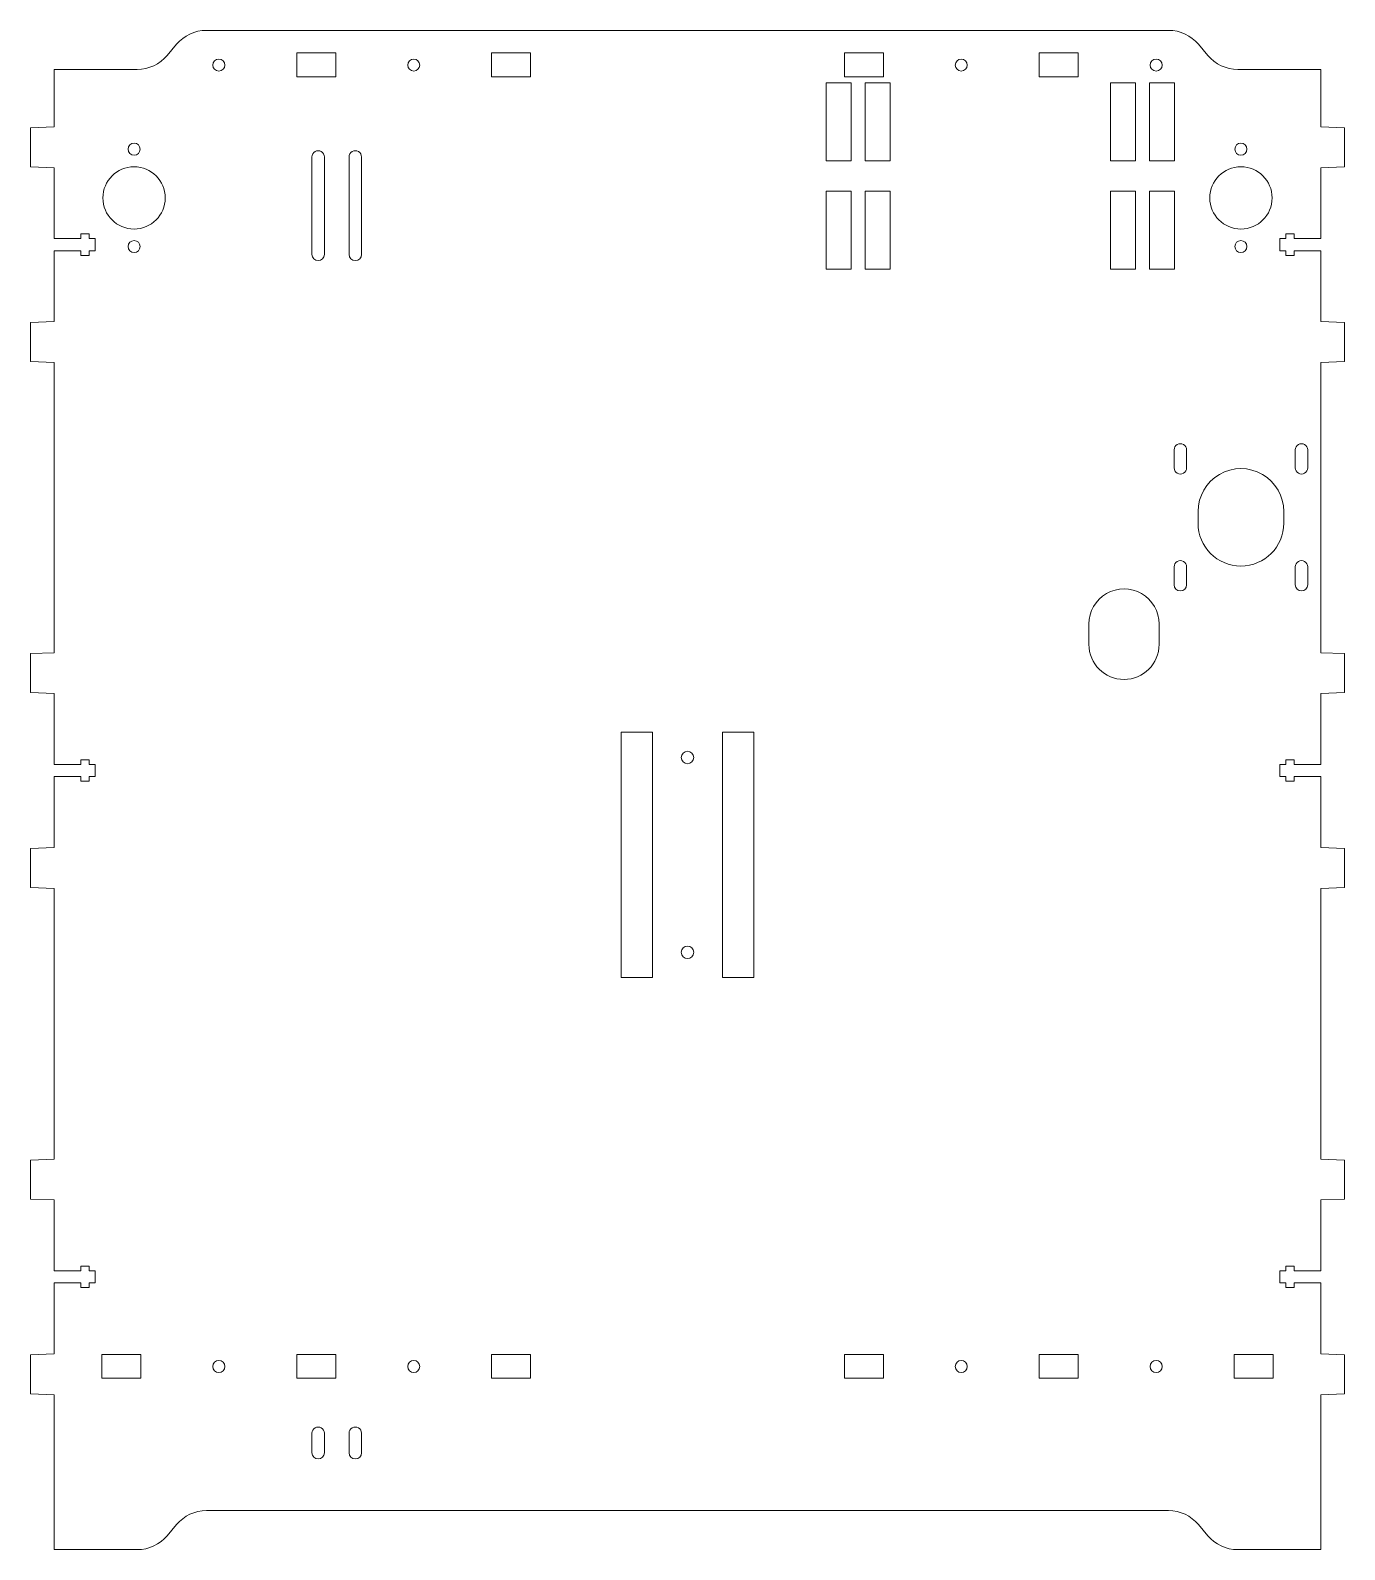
# Model space of a CAD drawing. Header units: millimetres. Extents: x -247 to 90, y -143 to 247.
import ezdxf

# ---------------------------------------------------------------- set-up
doc = ezdxf.new("R2010")
doc.units = ezdxf.units.MM
doc.header["$MEASUREMENT"] = 0

msp = doc.modelspace()

# ---------------------------------------------------------------- linework, layer by layer
at = {"lineweight": 15}
for points in [[(-202.2472, 247.0153), (-205.2031, 247.0153), (-208.0076, 245.7075), (-209.9076, 243.4432)], [(44.644, 247.0153), (44.644, 247.0153), (-202.2472, 247.0153), (-202.2472, 247.0153)], [(52.3044, 243.4432), (50.4044, 245.7075), (47.5999, 247.0153), (44.644, 247.0153)], [(-209.9076, 243.4432), (-209.9076, 243.4432), (-212.3042, 240.587), (-212.3042, 240.587)], [(54.701, 240.587), (54.701, 240.587), (52.3044, 243.4432), (52.3044, 243.4432)], [(-219.9647, 237.0149), (-217.0087, 237.0149), (-214.2043, 238.3226), (-212.3042, 240.587)], [(-179.0516, 235.1153), (-179.0516, 235.1153), (-179.0516, 241.2153), (-179.0516, 241.2153)], [(-179.0516, 241.2153), (-179.0516, 241.2153), (-169.0516, 241.2153), (-169.0516, 241.2153)], [(-169.0516, 235.1153), (-169.0516, 235.1153), (-169.0516, 241.2153), (-169.0516, 241.2153)], [(-129.0516, 235.1153), (-129.0516, 235.1153), (-129.0516, 241.2153), (-129.0516, 241.2153)], [(-129.0516, 241.2153), (-129.0516, 241.2153), (-119.0516, 241.2153), (-119.0516, 241.2153)], [(-119.0516, 235.1153), (-119.0516, 235.1153), (-119.0516, 241.2153), (-119.0516, 241.2153)], [(-38.5516, 235.1153), (-38.5516, 235.1153), (-38.5516, 241.2153), (-38.5516, 241.2153)], [(-28.5516, 241.2153), (-28.5516, 241.2153), (-38.5516, 241.2153), (-38.5516, 241.2153)], [(-28.5516, 235.1153), (-28.5516, 235.1153), (-28.5516, 241.2153), (-28.5516, 241.2153)], [(11.4484, 235.1153), (11.4484, 235.1153), (11.4484, 241.2153), (11.4484, 241.2153)], [(21.4484, 241.2153), (21.4484, 241.2153), (11.4484, 241.2153), (11.4484, 241.2153)], [(21.4484, 235.1153), (21.4484, 235.1153), (21.4484, 241.2153), (21.4484, 241.2153)], [(54.701, 240.587), (56.6011, 238.3226), (59.4055, 237.0149), (62.3615, 237.0149)], [(-219.9647, 237.0149), (-219.9647, 237.0149), (-241.3016, 237.0149), (-241.3016, 237.0149)], [(-241.3016, 237.0149), (-241.3016, 237.0149), (-241.3016, 222.2653), (-241.3016, 222.2653)], [(-179.0516, 235.1153), (-179.0516, 235.1153), (-169.0516, 235.1153), (-169.0516, 235.1153)], [(-129.0516, 235.1153), (-129.0516, 235.1153), (-119.0516, 235.1153), (-119.0516, 235.1153)], [(-28.5516, 235.1153), (-28.5516, 235.1153), (-38.5516, 235.1153), (-38.5516, 235.1153)], [(21.4484, 235.1153), (21.4484, 235.1153), (11.4484, 235.1153), (11.4484, 235.1153)], [(83.6984, 237.0149), (83.6984, 237.0149), (62.3615, 237.0149), (62.3615, 237.0149)], [(83.6984, 222.2653), (83.6984, 222.2653), (83.6984, 237.0149), (83.6984, 237.0149)], [(-43.227, 213.5264), (-43.227, 213.5264), (-43.227, 233.5266), (-43.227, 233.5266)], [(-43.227, 233.5266), (-43.227, 233.5266), (-36.8259, 233.5266), (-36.8259, 233.5266)], [(-36.8259, 233.5266), (-36.8259, 233.5266), (-36.8259, 213.5264), (-36.8259, 213.5264)], [(-33.227, 213.5264), (-33.227, 213.5264), (-33.227, 233.5266), (-33.227, 233.5266)], [(-33.227, 233.5266), (-33.227, 233.5266), (-26.8259, 233.5266), (-26.8259, 233.5266)], [(-26.8259, 233.5266), (-26.8259, 233.5266), (-26.8259, 213.5264), (-26.8259, 213.5264)], [(29.773, 213.5264), (29.773, 213.5264), (29.773, 233.5266), (29.773, 233.5266)], [(29.773, 233.5266), (29.773, 233.5266), (36.1741, 233.5266), (36.1741, 233.5266)], [(36.1741, 233.5266), (36.1741, 233.5266), (36.1741, 213.5264), (36.1741, 213.5264)], [(39.773, 213.5264), (39.773, 213.5264), (39.773, 233.5266), (39.773, 233.5266)], [(39.773, 233.5266), (39.773, 233.5266), (46.1741, 233.5266), (46.1741, 233.5266)], [(46.1741, 233.5266), (46.1741, 233.5266), (46.1741, 213.5264), (46.1741, 213.5264)], [(-247.4016, 222.0153), (-247.4016, 222.0153), (-241.3016, 222.2653), (-241.3016, 222.2653)], [(-247.4016, 212.0153), (-247.4016, 212.0153), (-247.4016, 222.0153), (-247.4016, 222.0153)], [(89.7984, 222.0153), (89.7984, 222.0153), (83.6984, 222.2653), (83.6984, 222.2653)], [(89.7984, 212.0153), (89.7984, 212.0153), (89.7984, 222.0153), (89.7984, 222.0153)], [(-175.1641, 189.5153), (-175.1641, 189.5153), (-175.1641, 214.5153), (-175.1641, 214.5153)], [(-171.9641, 214.5153), (-171.9641, 214.5153), (-171.9641, 189.5153), (-171.9641, 189.5153)], [(-165.6391, 189.5153), (-165.6391, 189.5153), (-165.6391, 214.5153), (-165.6391, 214.5153)], [(-162.4391, 214.5153), (-162.4391, 214.5153), (-162.4391, 189.5153), (-162.4391, 189.5153)], [(-241.3016, 211.7653), (-241.3016, 211.7653), (-247.4016, 212.0153), (-247.4016, 212.0153)], [(-241.3016, 211.7653), (-241.3016, 211.7653), (-241.3016, 193.5653), (-241.3016, 193.5653)], [(-36.8259, 213.5264), (-36.8259, 213.5264), (-43.227, 213.5264), (-43.227, 213.5264)], [(-26.8259, 213.5264), (-26.8259, 213.5264), (-33.227, 213.5264), (-33.227, 213.5264)], [(36.1741, 213.5264), (36.1741, 213.5264), (29.773, 213.5264), (29.773, 213.5264)], [(46.1741, 213.5264), (46.1741, 213.5264), (39.773, 213.5264), (39.773, 213.5264)], [(83.6984, 211.7653), (83.6984, 211.7653), (89.7984, 212.0153), (89.7984, 212.0153)], [(83.6984, 193.5653), (83.6984, 193.5653), (83.6984, 211.7653), (83.6984, 211.7653)], [(-43.227, 185.7334), (-43.227, 185.7334), (-43.227, 205.7336), (-43.227, 205.7336)], [(-43.227, 205.7336), (-43.227, 205.7336), (-36.8259, 205.7336), (-36.8259, 205.7336)], [(-36.8259, 205.7336), (-36.8259, 205.7336), (-36.8259, 185.7334), (-36.8259, 185.7334)], [(-33.227, 185.7334), (-33.227, 185.7334), (-33.227, 205.7336), (-33.227, 205.7336)], [(-33.227, 205.7336), (-33.227, 205.7336), (-26.8259, 205.7336), (-26.8259, 205.7336)], [(-26.8259, 205.7336), (-26.8259, 205.7336), (-26.8259, 185.7334), (-26.8259, 185.7334)], [(29.773, 185.7334), (29.773, 185.7334), (29.773, 205.7336), (29.773, 205.7336)], [(29.773, 205.7336), (29.773, 205.7336), (36.1741, 205.7336), (36.1741, 205.7336)], [(36.1741, 205.7336), (36.1741, 205.7336), (36.1741, 185.7334), (36.1741, 185.7334)], [(39.773, 185.7334), (39.773, 185.7334), (39.773, 205.7336), (39.773, 205.7336)], [(39.773, 205.7336), (39.773, 205.7336), (46.1741, 205.7336), (46.1741, 205.7336)], [(46.1741, 205.7336), (46.1741, 205.7336), (46.1741, 185.7334), (46.1741, 185.7334)], [(-241.3016, 193.5653), (-241.3016, 193.5653), (-234.5016, 193.5653), (-234.5016, 193.5653)], [(-234.5016, 193.5653), (-234.5016, 193.5653), (-234.5016, 194.7653), (-234.5016, 194.7653)], [(-232.3016, 194.7653), (-232.3016, 194.7653), (-234.5016, 194.7653), (-234.5016, 194.7653)], [(-232.3016, 194.7653), (-232.3016, 194.7653), (-232.3016, 193.5653), (-232.3016, 193.5653)], [(-232.3016, 193.5653), (-232.3016, 193.5653), (-230.8016, 193.5653), (-230.8016, 193.5653)], [(-230.8016, 193.5653), (-230.8016, 193.5653), (-230.8016, 190.4653), (-230.8016, 190.4653)], [(73.1984, 193.5653), (73.1984, 193.5653), (73.1984, 190.4653), (73.1984, 190.4653)], [(73.1984, 193.5653), (73.1984, 193.5653), (74.6984, 193.5653), (74.6984, 193.5653)], [(74.6984, 193.5653), (74.6984, 193.5653), (74.6984, 194.7653), (74.6984, 194.7653)], [(74.6984, 194.7653), (74.6984, 194.7653), (76.8984, 194.7653), (76.8984, 194.7653)], [(76.8984, 194.7653), (76.8984, 194.7653), (76.8984, 193.5653), (76.8984, 193.5653)], [(83.6984, 193.5653), (83.6984, 193.5653), (76.8984, 193.5653), (76.8984, 193.5653)], [(-241.3016, 190.4653), (-241.3016, 190.4653), (-234.5016, 190.4653), (-234.5016, 190.4653)], [(-241.3016, 190.4653), (-241.3016, 190.4653), (-241.3016, 172.2653), (-241.3016, 172.2653)], [(-234.5016, 189.2653), (-234.5016, 189.2653), (-234.5016, 190.4653), (-234.5016, 190.4653)], [(-232.3016, 189.2653), (-232.3016, 189.2653), (-234.5016, 189.2653), (-234.5016, 189.2653)], [(-230.8016, 190.4653), (-230.8016, 190.4653), (-232.3016, 190.4653), (-232.3016, 190.4653)], [(-232.3016, 190.4653), (-232.3016, 190.4653), (-232.3016, 189.2653), (-232.3016, 189.2653)], [(74.6984, 190.4653), (74.6984, 190.4653), (73.1984, 190.4653), (73.1984, 190.4653)], [(74.6984, 189.2653), (74.6984, 189.2653), (74.6984, 190.4653), (74.6984, 190.4653)], [(74.6984, 189.2653), (74.6984, 189.2653), (76.8984, 189.2653), (76.8984, 189.2653)], [(83.6984, 190.4653), (83.6984, 190.4653), (76.8984, 190.4653), (76.8984, 190.4653)], [(76.8984, 190.4653), (76.8984, 190.4653), (76.8984, 189.2653), (76.8984, 189.2653)], [(83.6984, 172.2653), (83.6984, 172.2653), (83.6984, 190.4653), (83.6984, 190.4653)], [(-36.8259, 185.7334), (-36.8259, 185.7334), (-43.227, 185.7334), (-43.227, 185.7334)], [(-26.8259, 185.7334), (-26.8259, 185.7334), (-33.227, 185.7334), (-33.227, 185.7334)], [(36.1741, 185.7334), (36.1741, 185.7334), (29.773, 185.7334), (29.773, 185.7334)], [(46.1741, 185.7334), (46.1741, 185.7334), (39.773, 185.7334), (39.773, 185.7334)], [(-241.3016, 172.2653), (-241.3016, 172.2653), (-247.4016, 172.0153), (-247.4016, 172.0153)], [(-247.4016, 172.0153), (-247.4016, 172.0153), (-247.4016, 162.0153), (-247.4016, 162.0153)], [(83.6984, 172.2653), (83.6984, 172.2653), (89.7984, 172.0153), (89.7984, 172.0153)], [(89.7984, 172.0153), (89.7984, 172.0153), (89.7984, 162.0153), (89.7984, 162.0153)], [(-247.4016, 162.0153), (-247.4016, 162.0153), (-241.3016, 161.7653), (-241.3016, 161.7653)], [(-241.3016, 161.7653), (-241.3016, 161.7653), (-241.3016, 87.2653), (-241.3016, 87.2653)], [(89.7984, 162.0153), (89.7984, 162.0153), (83.6984, 161.7653), (83.6984, 161.7653)], [(83.6984, 87.2653), (83.6984, 87.2653), (83.6984, 161.7653), (83.6984, 161.7653)], [(46.0665, 134.7153), (46.0665, 134.7153), (46.0665, 139.3153), (46.0665, 139.3153)], [(49.2665, 139.3153), (49.2665, 139.3153), (49.2665, 134.7153), (49.2665, 134.7153)], [(77.1303, 134.7153), (77.1303, 134.7153), (77.1303, 139.3153), (77.1303, 139.3153)], [(80.3303, 139.3153), (80.3303, 139.3153), (80.3303, 134.7153), (80.3303, 134.7153)], [(52.1984, 120.5153), (52.1984, 120.5153), (52.1984, 123.5153), (52.1984, 123.5153)], [(74.1984, 123.5153), (74.1984, 123.5153), (74.1984, 120.5153), (74.1984, 120.5153)], [(46.0665, 104.7153), (46.0665, 104.7153), (46.0665, 109.3153), (46.0665, 109.3153)], [(49.2665, 109.3153), (49.2665, 109.3153), (49.2665, 104.7153), (49.2665, 104.7153)], [(77.1303, 104.7153), (77.1303, 104.7153), (77.1303, 109.3153), (77.1303, 109.3153)], [(80.3303, 109.3153), (80.3303, 109.3153), (80.3303, 104.7153), (80.3303, 104.7153)], [(24.1984, 89.3965), (24.1984, 89.3965), (24.1984, 94.6341), (24.1984, 94.6341)], [(42.1984, 94.6341), (42.1984, 94.6341), (42.1984, 89.3965), (42.1984, 89.3965)], [(-247.4016, 87.0153), (-247.4016, 87.0153), (-241.3016, 87.2653), (-241.3016, 87.2653)], [(-247.4016, 77.0153), (-247.4016, 77.0153), (-247.4016, 87.0153), (-247.4016, 87.0153)], [(89.7984, 87.0153), (89.7984, 87.0153), (83.6984, 87.2653), (83.6984, 87.2653)], [(89.7984, 77.0153), (89.7984, 77.0153), (89.7984, 87.0153), (89.7984, 87.0153)], [(-241.3016, 76.7653), (-241.3016, 76.7653), (-247.4016, 77.0153), (-247.4016, 77.0153)], [(-241.3016, 76.7653), (-241.3016, 76.7653), (-241.3016, 58.5653), (-241.3016, 58.5653)], [(83.6984, 76.7653), (83.6984, 76.7653), (89.7984, 77.0153), (89.7984, 77.0153)], [(83.6984, 58.5653), (83.6984, 58.5653), (83.6984, 76.7653), (83.6984, 76.7653)], [(-95.8013, 3.8522), (-95.8013, 3.8522), (-95.8013, 66.8522), (-95.8013, 66.8522)], [(-95.8013, 66.8522), (-95.8013, 66.8522), (-87.8015, 66.8522), (-87.8015, 66.8522)], [(-87.8015, 66.8522), (-87.8015, 66.8522), (-87.8015, 3.8522), (-87.8015, 3.8522)], [(-69.8017, 3.8522), (-69.8017, 3.8522), (-69.8017, 66.8522), (-69.8017, 66.8522)], [(-69.8017, 66.8522), (-69.8017, 66.8522), (-61.8019, 66.8522), (-61.8019, 66.8522)], [(-61.8019, 66.8522), (-61.8019, 66.8522), (-61.8019, 3.8522), (-61.8019, 3.8522)], [(-241.3016, 58.5653), (-241.3016, 58.5653), (-234.5016, 58.5653), (-234.5016, 58.5653)], [(-234.5016, 58.5653), (-234.5016, 58.5653), (-234.5016, 59.7653), (-234.5016, 59.7653)], [(-232.3016, 59.7653), (-232.3016, 59.7653), (-234.5016, 59.7653), (-234.5016, 59.7653)], [(-232.3016, 59.7653), (-232.3016, 59.7653), (-232.3016, 58.5653), (-232.3016, 58.5653)], [(-232.3016, 58.5653), (-232.3016, 58.5653), (-230.8016, 58.5653), (-230.8016, 58.5653)], [(-230.8016, 58.5653), (-230.8016, 58.5653), (-230.8016, 55.4653), (-230.8016, 55.4653)], [(73.1984, 58.5653), (73.1984, 58.5653), (73.1984, 55.4653), (73.1984, 55.4653)], [(73.1984, 58.5653), (73.1984, 58.5653), (74.6984, 58.5653), (74.6984, 58.5653)], [(74.6984, 58.5653), (74.6984, 58.5653), (74.6984, 59.7653), (74.6984, 59.7653)], [(74.6984, 59.7653), (74.6984, 59.7653), (76.8984, 59.7653), (76.8984, 59.7653)], [(76.8984, 59.7653), (76.8984, 59.7653), (76.8984, 58.5653), (76.8984, 58.5653)], [(83.6984, 58.5653), (83.6984, 58.5653), (76.8984, 58.5653), (76.8984, 58.5653)], [(-241.3016, 55.4653), (-241.3016, 55.4653), (-234.5016, 55.4653), (-234.5016, 55.4653)], [(-241.3016, 55.4653), (-241.3016, 55.4653), (-241.3016, 37.2653), (-241.3016, 37.2653)], [(-234.5016, 54.2653), (-234.5016, 54.2653), (-234.5016, 55.4653), (-234.5016, 55.4653)], [(-230.8016, 55.4653), (-230.8016, 55.4653), (-232.3016, 55.4653), (-232.3016, 55.4653)], [(-232.3016, 55.4653), (-232.3016, 55.4653), (-232.3016, 54.2653), (-232.3016, 54.2653)], [(74.6984, 55.4653), (74.6984, 55.4653), (73.1984, 55.4653), (73.1984, 55.4653)], [(74.6984, 54.2653), (74.6984, 54.2653), (74.6984, 55.4653), (74.6984, 55.4653)], [(83.6984, 55.4653), (83.6984, 55.4653), (76.8984, 55.4653), (76.8984, 55.4653)], [(76.8984, 55.4653), (76.8984, 55.4653), (76.8984, 54.2653), (76.8984, 54.2653)], [(83.6984, 37.2653), (83.6984, 37.2653), (83.6984, 55.4653), (83.6984, 55.4653)], [(-232.3016, 54.2653), (-232.3016, 54.2653), (-234.5016, 54.2653), (-234.5016, 54.2653)], [(74.6984, 54.2653), (74.6984, 54.2653), (76.8984, 54.2653), (76.8984, 54.2653)], [(-241.3016, 37.2653), (-241.3016, 37.2653), (-247.4016, 37.0153), (-247.4016, 37.0153)], [(-247.4016, 37.0153), (-247.4016, 37.0153), (-247.4016, 27.0153), (-247.4016, 27.0153)], [(83.6984, 37.2653), (83.6984, 37.2653), (89.7984, 37.0153), (89.7984, 37.0153)], [(89.7984, 37.0153), (89.7984, 37.0153), (89.7984, 27.0153), (89.7984, 27.0153)], [(-247.4016, 27.0153), (-247.4016, 27.0153), (-241.3016, 26.7653), (-241.3016, 26.7653)], [(-241.3016, 26.7653), (-241.3016, 26.7653), (-241.3016, -42.7347), (-241.3016, -42.7347)], [(89.7984, 27.0153), (89.7984, 27.0153), (83.6984, 26.7653), (83.6984, 26.7653)], [(83.6984, -42.7347), (83.6984, -42.7347), (83.6984, 26.7653), (83.6984, 26.7653)], [(-87.8015, 3.8522), (-87.8015, 3.8522), (-95.8013, 3.8522), (-95.8013, 3.8522)], [(-61.8019, 3.8522), (-61.8019, 3.8522), (-69.8017, 3.8522), (-69.8017, 3.8522)], [(-247.4016, -42.9847), (-247.4016, -42.9847), (-241.3016, -42.7347), (-241.3016, -42.7347)], [(89.7984, -42.9847), (89.7984, -42.9847), (83.6984, -42.7347), (83.6984, -42.7347)], [(-247.4016, -52.9847), (-247.4016, -52.9847), (-247.4016, -42.9847), (-247.4016, -42.9847)], [(89.7984, -52.9847), (89.7984, -52.9847), (89.7984, -42.9847), (89.7984, -42.9847)], [(-241.3016, -53.2347), (-241.3016, -53.2347), (-247.4016, -52.9847), (-247.4016, -52.9847)], [(-241.3016, -53.2347), (-241.3016, -53.2347), (-241.3016, -71.4347), (-241.3016, -71.4347)], [(83.6984, -53.2347), (83.6984, -53.2347), (89.7984, -52.9847), (89.7984, -52.9847)], [(83.6984, -71.4347), (83.6984, -71.4347), (83.6984, -53.2347), (83.6984, -53.2347)], [(-241.3016, -71.4347), (-241.3016, -71.4347), (-234.5016, -71.4347), (-234.5016, -71.4347)], [(-234.5016, -71.4347), (-234.5016, -71.4347), (-234.5016, -70.2347), (-234.5016, -70.2347)], [(-232.3016, -70.2347), (-232.3016, -70.2347), (-234.5016, -70.2347), (-234.5016, -70.2347)], [(-232.3016, -70.2347), (-232.3016, -70.2347), (-232.3016, -71.4347), (-232.3016, -71.4347)], [(-232.3016, -71.4347), (-232.3016, -71.4347), (-230.8016, -71.4347), (-230.8016, -71.4347)], [(-230.8016, -71.4347), (-230.8016, -71.4347), (-230.8016, -74.5347), (-230.8016, -74.5347)], [(73.1984, -71.4347), (73.1984, -71.4347), (73.1984, -74.5347), (73.1984, -74.5347)], [(73.1984, -71.4347), (73.1984, -71.4347), (74.6984, -71.4347), (74.6984, -71.4347)], [(74.6984, -71.4347), (74.6984, -71.4347), (74.6984, -70.2347), (74.6984, -70.2347)], [(74.6984, -70.2347), (74.6984, -70.2347), (76.8984, -70.2347), (76.8984, -70.2347)], [(76.8984, -70.2347), (76.8984, -70.2347), (76.8984, -71.4347), (76.8984, -71.4347)], [(83.6984, -71.4347), (83.6984, -71.4347), (76.8984, -71.4347), (76.8984, -71.4347)], [(-241.3016, -74.5347), (-241.3016, -74.5347), (-234.5016, -74.5347), (-234.5016, -74.5347)], [(-241.3016, -74.5347), (-241.3016, -74.5347), (-241.3016, -92.7347), (-241.3016, -92.7347)], [(-234.5016, -75.7347), (-234.5016, -75.7347), (-234.5016, -74.5347), (-234.5016, -74.5347)], [(-232.3016, -75.7347), (-232.3016, -75.7347), (-234.5016, -75.7347), (-234.5016, -75.7347)], [(-230.8016, -74.5347), (-230.8016, -74.5347), (-232.3016, -74.5347), (-232.3016, -74.5347)], [(-232.3016, -74.5347), (-232.3016, -74.5347), (-232.3016, -75.7347), (-232.3016, -75.7347)], [(74.6984, -74.5347), (74.6984, -74.5347), (73.1984, -74.5347), (73.1984, -74.5347)], [(74.6984, -75.7347), (74.6984, -75.7347), (74.6984, -74.5347), (74.6984, -74.5347)], [(74.6984, -75.7347), (74.6984, -75.7347), (76.8984, -75.7347), (76.8984, -75.7347)], [(83.6984, -74.5347), (83.6984, -74.5347), (76.8984, -74.5347), (76.8984, -74.5347)], [(76.8984, -74.5347), (76.8984, -74.5347), (76.8984, -75.7347), (76.8984, -75.7347)], [(83.6984, -92.7347), (83.6984, -92.7347), (83.6984, -74.5347), (83.6984, -74.5347)], [(-241.3016, -92.7347), (-241.3016, -92.7347), (-247.4016, -92.9847), (-247.4016, -92.9847)], [(-247.4016, -92.9847), (-247.4016, -92.9847), (-247.4016, -102.9847), (-247.4016, -102.9847)], [(-229.0516, -98.9847), (-229.0516, -98.9847), (-229.0516, -92.8847), (-229.0516, -92.8847)], [(-219.0516, -92.8847), (-219.0516, -92.8847), (-229.0516, -92.8847), (-229.0516, -92.8847)], [(-219.0516, -98.9847), (-219.0516, -98.9847), (-219.0516, -92.8847), (-219.0516, -92.8847)], [(-179.0516, -98.9847), (-179.0516, -98.9847), (-179.0516, -92.8847), (-179.0516, -92.8847)], [(-179.0516, -92.8847), (-179.0516, -92.8847), (-169.0516, -92.8847), (-169.0516, -92.8847)], [(-169.0516, -98.9847), (-169.0516, -98.9847), (-169.0516, -92.8847), (-169.0516, -92.8847)], [(-129.0516, -98.9847), (-129.0516, -98.9847), (-129.0516, -92.8847), (-129.0516, -92.8847)], [(-129.0516, -92.8847), (-129.0516, -92.8847), (-119.0516, -92.8847), (-119.0516, -92.8847)], [(-119.0516, -98.9847), (-119.0516, -98.9847), (-119.0516, -92.8847), (-119.0516, -92.8847)], [(-38.5516, -98.9847), (-38.5516, -98.9847), (-38.5516, -92.8847), (-38.5516, -92.8847)], [(-28.5516, -92.8847), (-28.5516, -92.8847), (-38.5516, -92.8847), (-38.5516, -92.8847)], [(-28.5516, -98.9847), (-28.5516, -98.9847), (-28.5516, -92.8847), (-28.5516, -92.8847)], [(11.4484, -98.9847), (11.4484, -98.9847), (11.4484, -92.8847), (11.4484, -92.8847)], [(21.4484, -92.8847), (21.4484, -92.8847), (11.4484, -92.8847), (11.4484, -92.8847)], [(21.4484, -98.9847), (21.4484, -98.9847), (21.4484, -92.8847), (21.4484, -92.8847)], [(61.4484, -98.9847), (61.4484, -98.9847), (61.4484, -92.8847), (61.4484, -92.8847)], [(61.4484, -92.8847), (61.4484, -92.8847), (71.4484, -92.8847), (71.4484, -92.8847)], [(71.4484, -98.9847), (71.4484, -98.9847), (71.4484, -92.8847), (71.4484, -92.8847)], [(83.6984, -92.7347), (83.6984, -92.7347), (89.7984, -92.9847), (89.7984, -92.9847)], [(89.7984, -92.9847), (89.7984, -92.9847), (89.7984, -102.9847), (89.7984, -102.9847)], [(-219.0516, -98.9847), (-219.0516, -98.9847), (-229.0516, -98.9847), (-229.0516, -98.9847)], [(-179.0516, -98.9847), (-179.0516, -98.9847), (-169.0516, -98.9847), (-169.0516, -98.9847)], [(-129.0516, -98.9847), (-129.0516, -98.9847), (-119.0516, -98.9847), (-119.0516, -98.9847)], [(-28.5516, -98.9847), (-28.5516, -98.9847), (-38.5516, -98.9847), (-38.5516, -98.9847)], [(21.4484, -98.9847), (21.4484, -98.9847), (11.4484, -98.9847), (11.4484, -98.9847)], [(61.4484, -98.9847), (61.4484, -98.9847), (71.4484, -98.9847), (71.4484, -98.9847)], [(-247.4016, -102.9847), (-247.4016, -102.9847), (-241.3016, -103.2347), (-241.3016, -103.2347)], [(-241.3016, -103.2347), (-241.3016, -103.2347), (-241.3016, -142.9847), (-241.3016, -142.9847)], [(89.7984, -102.9847), (89.7984, -102.9847), (83.6984, -103.2347), (83.6984, -103.2347)], [(83.6984, -142.9847), (83.6984, -142.9847), (83.6984, -103.2347), (83.6984, -103.2347)], [(-175.1641, -118.1194), (-175.1641, -118.1194), (-175.1641, -113.1194), (-175.1641, -113.1194)], [(-171.9641, -113.1194), (-171.9641, -113.1194), (-171.9641, -118.1194), (-171.9641, -118.1194)], [(-165.6391, -118.1194), (-165.6391, -118.1194), (-165.6391, -113.1194), (-165.6391, -113.1194)], [(-162.4391, -113.1194), (-162.4391, -113.1194), (-162.4391, -118.1194), (-162.4391, -118.1194)], [(-202.2472, -132.9843), (-205.2031, -132.9843), (-208.0076, -134.292), (-209.9076, -136.5564)], [(-202.2472, -132.9843), (-202.2472, -132.9843), (44.644, -132.9843), (44.644, -132.9843)], [(52.3044, -136.5564), (50.4044, -134.292), (47.5999, -132.9843), (44.644, -132.9843)], [(-219.9647, -142.9847), (-217.0087, -142.9847), (-214.2043, -141.6769), (-212.3042, -139.4126)], [(-212.3042, -139.4126), (-212.3042, -139.4126), (-209.9076, -136.5564), (-209.9076, -136.5564)], [(52.3044, -136.5564), (52.3044, -136.5564), (54.701, -139.4126), (54.701, -139.4126)], [(54.701, -139.4126), (56.6011, -141.6769), (59.4055, -142.9847), (62.3615, -142.9847)], [(-241.3016, -142.9847), (-241.3016, -142.9847), (-219.9647, -142.9847), (-219.9647, -142.9847)], [(62.3615, -142.9847), (62.3615, -142.9847), (83.6984, -142.9847), (83.6984, -142.9847)]]:
    msp.add_open_spline(points, degree=3, dxfattribs=at)
for points, knots in [([(-197.5016, 238.1153), (-197.5016, 238.9713), (-198.1956, 239.6653), (-199.0516, 239.6653), (-199.0516, 239.6653), (-199.9076, 239.6653), (-200.6016, 238.9713), (-200.6016, 238.1153), (-200.6016, 238.1153), (-200.6016, 237.2593), (-199.9076, 236.5653), (-199.0516, 236.5653), (-199.0516, 236.5653), (-198.1956, 236.5653), (-197.5016, 237.2593), (-197.5016, 238.1153)], [0, 0, 0, 0, 0.2, 0.2, 0.2, 0.2, 0.4, 0.4, 0.4, 0.4, 0.6, 0.6, 0.6, 0.6, 1, 1, 1, 1]), ([(-147.5016, 238.1153), (-147.5016, 238.9713), (-148.1956, 239.6653), (-149.0516, 239.6653), (-149.0516, 239.6653), (-149.9076, 239.6653), (-150.6016, 238.9713), (-150.6016, 238.1153), (-150.6016, 238.1153), (-150.6016, 237.2593), (-149.9076, 236.5653), (-149.0516, 236.5653), (-149.0516, 236.5653), (-148.1956, 236.5653), (-147.5016, 237.2593), (-147.5016, 238.1153)], [0, 0, 0, 0, 0.2, 0.2, 0.2, 0.2, 0.4, 0.4, 0.4, 0.4, 0.6, 0.6, 0.6, 0.6, 1, 1, 1, 1]), ([(-7.0016, 238.1153), (-7.0016, 238.9713), (-7.6956, 239.6653), (-8.5516, 239.6653), (-8.5516, 239.6653), (-9.4076, 239.6653), (-10.1016, 238.9713), (-10.1016, 238.1153), (-10.1016, 238.1153), (-10.1016, 237.2593), (-9.4076, 236.5653), (-8.5516, 236.5653), (-8.5516, 236.5653), (-7.6956, 236.5653), (-7.0016, 237.2593), (-7.0016, 238.1153)], [0, 0, 0, 0, 0.2, 0.2, 0.2, 0.2, 0.4, 0.4, 0.4, 0.4, 0.6, 0.6, 0.6, 0.6, 1, 1, 1, 1]), ([(42.9984, 238.1153), (42.9984, 238.9713), (42.3044, 239.6653), (41.4484, 239.6653), (41.4484, 239.6653), (40.5924, 239.6653), (39.8984, 238.9713), (39.8984, 238.1153), (39.8984, 238.1153), (39.8984, 237.2593), (40.5924, 236.5653), (41.4484, 236.5653), (41.4484, 236.5653), (42.3044, 236.5653), (42.9984, 237.2593), (42.9984, 238.1153)], [0, 0, 0, 0, 0.2, 0.2, 0.2, 0.2, 0.4, 0.4, 0.4, 0.4, 0.6, 0.6, 0.6, 0.6, 1, 1, 1, 1]), ([(-219.2516, 216.5153), (-219.2516, 217.3713), (-219.9456, 218.0653), (-220.8016, 218.0653), (-220.8016, 218.0653), (-221.6576, 218.0653), (-222.3516, 217.3713), (-222.3516, 216.5153), (-222.3516, 216.5153), (-222.3516, 215.6593), (-221.6576, 214.9653), (-220.8016, 214.9653), (-220.8016, 214.9653), (-219.9456, 214.9653), (-219.2516, 215.6593), (-219.2516, 216.5153)], [0, 0, 0, 0, 0.2, 0.2, 0.2, 0.2, 0.4, 0.4, 0.4, 0.4, 0.6, 0.6, 0.6, 0.6, 1, 1, 1, 1]), ([(-171.9641, 214.5153), (-171.9641, 215.0869), (-172.2691, 215.6151), (-172.7641, 215.9009), (-172.7641, 215.9009), (-173.2591, 216.1868), (-173.8691, 216.1868), (-174.3641, 215.9009), (-174.3641, 215.9009), (-174.8591, 215.6151), (-175.1641, 215.0869), (-175.1641, 214.5153)], [0, 0, 0, 0, 0.25, 0.25, 0.25, 0.25, 0.5, 0.5, 0.5, 0.5, 1, 1, 1, 1]), ([(-162.4391, 214.5153), (-162.4391, 215.0869), (-162.7441, 215.6151), (-163.2391, 215.9009), (-163.2391, 215.9009), (-163.7341, 216.1868), (-164.3441, 216.1868), (-164.8391, 215.9009), (-164.8391, 215.9009), (-165.3341, 215.6151), (-165.6391, 215.0869), (-165.6391, 214.5153)], [0, 0, 0, 0, 0.25, 0.25, 0.25, 0.25, 0.5, 0.5, 0.5, 0.5, 1, 1, 1, 1]), ([(64.7484, 216.5153), (64.7484, 217.3713), (64.0544, 218.0653), (63.1984, 218.0653), (63.1984, 218.0653), (62.3424, 218.0653), (61.6484, 217.3713), (61.6484, 216.5153), (61.6484, 216.5153), (61.6484, 215.6593), (62.3424, 214.9653), (63.1984, 214.9653), (63.1984, 214.9653), (64.0544, 214.9653), (64.7484, 215.6593), (64.7484, 216.5153)], [0, 0, 0, 0, 0.2, 0.2, 0.2, 0.2, 0.4, 0.4, 0.4, 0.4, 0.6, 0.6, 0.6, 0.6, 1, 1, 1, 1]), ([(-212.8016, 204.0153), (-212.8016, 208.4336), (-216.3833, 212.0153), (-220.8016, 212.0153), (-220.8016, 212.0153), (-225.2199, 212.0153), (-228.8016, 208.4336), (-228.8016, 204.0153), (-228.8016, 204.0153), (-228.8016, 199.597), (-225.2199, 196.0153), (-220.8016, 196.0153), (-220.8016, 196.0153), (-216.3834, 196.0153), (-212.8016, 199.597), (-212.8016, 204.0153)], [0, 0, 0, 0, 0.2, 0.2, 0.2, 0.2, 0.4, 0.4, 0.4, 0.4, 0.6, 0.6, 0.6, 0.6, 1, 1, 1, 1]), ([(71.1984, 204.0153), (71.1984, 208.4336), (67.6167, 212.0153), (63.1984, 212.0153), (63.1984, 212.0153), (58.7801, 212.0153), (55.1984, 208.4336), (55.1984, 204.0153), (55.1984, 204.0153), (55.1984, 199.597), (58.7801, 196.0153), (63.1984, 196.0153), (63.1984, 196.0153), (67.6166, 196.0153), (71.1984, 199.597), (71.1984, 204.0153)], [0, 0, 0, 0, 0.2, 0.2, 0.2, 0.2, 0.4, 0.4, 0.4, 0.4, 0.6, 0.6, 0.6, 0.6, 1, 1, 1, 1]), ([(-219.2516, 191.5153), (-219.2516, 192.3713), (-219.9456, 193.0653), (-220.8016, 193.0653), (-220.8016, 193.0653), (-221.6576, 193.0653), (-222.3516, 192.3713), (-222.3516, 191.5153), (-222.3516, 191.5153), (-222.3516, 190.6593), (-221.6576, 189.9653), (-220.8016, 189.9653), (-220.8016, 189.9653), (-219.9456, 189.9653), (-219.2516, 190.6593), (-219.2516, 191.5153)], [0, 0, 0, 0, 0.2, 0.2, 0.2, 0.2, 0.4, 0.4, 0.4, 0.4, 0.6, 0.6, 0.6, 0.6, 1, 1, 1, 1]), ([(64.7484, 191.5153), (64.7484, 192.3713), (64.0544, 193.0653), (63.1984, 193.0653), (63.1984, 193.0653), (62.3424, 193.0653), (61.6484, 192.3713), (61.6484, 191.5153), (61.6484, 191.5153), (61.6484, 190.6593), (62.3424, 189.9653), (63.1984, 189.9653), (63.1984, 189.9653), (64.0544, 189.9653), (64.7484, 190.6593), (64.7484, 191.5153)], [0, 0, 0, 0, 0.2, 0.2, 0.2, 0.2, 0.4, 0.4, 0.4, 0.4, 0.6, 0.6, 0.6, 0.6, 1, 1, 1, 1]), ([(-175.1641, 189.5153), (-175.1641, 188.6316), (-174.4478, 187.9153), (-173.5641, 187.9153), (-173.5641, 187.9153), (-172.6805, 187.9153), (-171.9641, 188.6316), (-171.9641, 189.5153)], [0, 0, 0, 0, 0.33333333, 0.33333333, 0.33333333, 0.33333333, 1, 1, 1, 1]), ([(-165.6391, 189.5153), (-165.6391, 188.6316), (-164.9228, 187.9153), (-164.0391, 187.9153), (-164.0391, 187.9153), (-163.1555, 187.9153), (-162.4391, 188.6316), (-162.4391, 189.5153)], [0, 0, 0, 0, 0.33333333, 0.33333333, 0.33333333, 0.33333333, 1, 1, 1, 1]), ([(49.2665, 139.3153), (49.2665, 139.8869), (48.9616, 140.4151), (48.4665, 140.7009), (48.4665, 140.7009), (47.9715, 140.9868), (47.3616, 140.9868), (46.8665, 140.7009), (46.8665, 140.7009), (46.3715, 140.4151), (46.0665, 139.8869), (46.0665, 139.3153)], [0, 0, 0, 0, 0.25, 0.25, 0.25, 0.25, 0.5, 0.5, 0.5, 0.5, 1, 1, 1, 1]), ([(80.3303, 139.3153), (80.3303, 139.8869), (80.0253, 140.4151), (79.5303, 140.7009), (79.5303, 140.7009), (79.0352, 140.9868), (78.4253, 140.9868), (77.9303, 140.7009), (77.9303, 140.7009), (77.4352, 140.4151), (77.1303, 139.8869), (77.1303, 139.3153)], [0, 0, 0, 0, 0.25, 0.25, 0.25, 0.25, 0.5, 0.5, 0.5, 0.5, 1, 1, 1, 1]), ([(46.0665, 134.7153), (46.0665, 134.1437), (46.3715, 133.6155), (46.8665, 133.3297), (46.8665, 133.3297), (47.3616, 133.0438), (47.9715, 133.0438), (48.4665, 133.3297), (48.4665, 133.3297), (48.9616, 133.6155), (49.2665, 134.1437), (49.2665, 134.7153)], [0, 0, 0, 0, 0.25, 0.25, 0.25, 0.25, 0.5, 0.5, 0.5, 0.5, 1, 1, 1, 1]), ([(74.1984, 123.5153), (74.1984, 127.4452), (72.1018, 131.0766), (68.6984, 133.0416), (68.6984, 133.0416), (65.295, 135.0065), (61.1018, 135.0065), (57.6984, 133.0416), (57.6984, 133.0416), (54.295, 131.0766), (52.1984, 127.4452), (52.1984, 123.5153)], [0, 0, 0, 0, 0.25, 0.25, 0.25, 0.25, 0.5, 0.5, 0.5, 0.5, 1, 1, 1, 1]), ([(77.1303, 134.7153), (77.1303, 134.1437), (77.4352, 133.6155), (77.9303, 133.3297), (77.9303, 133.3297), (78.4253, 133.0438), (79.0352, 133.0438), (79.5303, 133.3297), (79.5303, 133.3297), (80.0253, 133.6155), (80.3303, 134.1437), (80.3303, 134.7153)], [0, 0, 0, 0, 0.25, 0.25, 0.25, 0.25, 0.5, 0.5, 0.5, 0.5, 1, 1, 1, 1]), ([(52.1984, 120.5153), (52.1984, 114.4402), (57.1232, 109.5153), (63.1984, 109.5153), (63.1984, 109.5153), (69.2735, 109.5153), (74.1984, 114.4401), (74.1984, 120.5152)], [0, 0, 0, 0, 0.33333333, 0.33333333, 0.33333333, 0.33333333, 1, 1, 1, 1]), ([(49.2665, 109.3153), (49.2665, 109.8869), (48.9616, 110.4151), (48.4665, 110.7009), (48.4665, 110.7009), (47.9715, 110.9868), (47.3616, 110.9868), (46.8665, 110.7009), (46.8665, 110.7009), (46.3715, 110.4151), (46.0665, 109.8869), (46.0665, 109.3153)], [0, 0, 0, 0, 0.25, 0.25, 0.25, 0.25, 0.5, 0.5, 0.5, 0.5, 1, 1, 1, 1]), ([(80.3303, 109.3153), (80.3303, 109.8869), (80.0253, 110.4151), (79.5303, 110.7009), (79.5303, 110.7009), (79.0352, 110.9868), (78.4253, 110.9868), (77.9303, 110.7009), (77.9303, 110.7009), (77.4352, 110.4151), (77.1303, 109.8869), (77.1303, 109.3153)], [0, 0, 0, 0, 0.25, 0.25, 0.25, 0.25, 0.5, 0.5, 0.5, 0.5, 1, 1, 1, 1]), ([(42.1984, 94.6341), (42.1984, 97.8495), (40.483, 100.8207), (37.6984, 102.4284), (37.6984, 102.4284), (34.9138, 104.0361), (31.483, 104.0361), (28.6984, 102.4284), (28.6984, 102.4284), (25.9138, 100.8207), (24.1984, 97.8495), (24.1984, 94.6341)], [0, 0, 0, 0, 0.25, 0.25, 0.25, 0.25, 0.5, 0.5, 0.5, 0.5, 1, 1, 1, 1]), ([(46.0665, 104.7153), (46.0665, 103.8316), (46.7829, 103.1153), (47.6665, 103.1153), (47.6665, 103.1153), (48.5502, 103.1153), (49.2665, 103.8316), (49.2665, 104.7153)], [0, 0, 0, 0, 0.33333333, 0.33333333, 0.33333333, 0.33333333, 1, 1, 1, 1]), ([(77.1303, 104.7153), (77.1303, 103.8316), (77.8466, 103.1153), (78.7302, 103.1153), (78.7302, 103.1153), (79.6139, 103.1153), (80.3302, 103.8316), (80.3303, 104.7153)], [0, 0, 0, 0, 0.33333333, 0.33333333, 0.33333333, 0.33333333, 1, 1, 1, 1]), ([(24.1984, 89.3965), (24.1984, 84.4259), (28.2278, 80.3965), (33.1984, 80.3965), (33.1984, 80.3965), (38.1689, 80.3964), (42.1984, 84.4259), (42.1984, 89.3964)], [0, 0, 0, 0, 0.33333333, 0.33333333, 0.33333333, 0.33333333, 1, 1, 1, 1]), ([(-77.2016, 60.3522), (-77.2016, 61.2358), (-77.9179, 61.9522), (-78.8016, 61.9522), (-78.8016, 61.9522), (-79.6853, 61.9522), (-80.4016, 61.2358), (-80.4016, 60.3522), (-80.4016, 60.3522), (-80.4016, 59.4685), (-79.6853, 58.7522), (-78.8016, 58.7522), (-78.8016, 58.7522), (-77.918, 58.7522), (-77.2016, 59.4685), (-77.2016, 60.3522)], [0, 0, 0, 0, 0.2, 0.2, 0.2, 0.2, 0.4, 0.4, 0.4, 0.4, 0.6, 0.6, 0.6, 0.6, 1, 1, 1, 1]), ([(-77.2016, 10.3522), (-77.2016, 11.2358), (-77.9179, 11.9522), (-78.8016, 11.9522), (-78.8016, 11.9522), (-79.6853, 11.9522), (-80.4016, 11.2358), (-80.4016, 10.3522), (-80.4016, 10.3522), (-80.4016, 9.4685), (-79.6853, 8.7522), (-78.8016, 8.7522), (-78.8016, 8.7522), (-77.918, 8.7522), (-77.2016, 9.4685), (-77.2016, 10.3522)], [0, 0, 0, 0, 0.2, 0.2, 0.2, 0.2, 0.4, 0.4, 0.4, 0.4, 0.6, 0.6, 0.6, 0.6, 1, 1, 1, 1]), ([(-197.5016, -95.9847), (-197.5016, -95.1287), (-198.1956, -94.4347), (-199.0516, -94.4347), (-199.0516, -94.4347), (-199.9076, -94.4347), (-200.6016, -95.1287), (-200.6016, -95.9847), (-200.6016, -95.9847), (-200.6016, -96.8407), (-199.9076, -97.5347), (-199.0516, -97.5347), (-199.0516, -97.5347), (-198.1956, -97.5347), (-197.5016, -96.8407), (-197.5016, -95.9847)], [0, 0, 0, 0, 0.2, 0.2, 0.2, 0.2, 0.4, 0.4, 0.4, 0.4, 0.6, 0.6, 0.6, 0.6, 1, 1, 1, 1]), ([(-147.5016, -95.9847), (-147.5016, -95.1287), (-148.1956, -94.4347), (-149.0516, -94.4347), (-149.0516, -94.4347), (-149.9076, -94.4347), (-150.6016, -95.1287), (-150.6016, -95.9847), (-150.6016, -95.9847), (-150.6016, -96.8407), (-149.9076, -97.5347), (-149.0516, -97.5347), (-149.0516, -97.5347), (-148.1956, -97.5347), (-147.5016, -96.8407), (-147.5016, -95.9847)], [0, 0, 0, 0, 0.2, 0.2, 0.2, 0.2, 0.4, 0.4, 0.4, 0.4, 0.6, 0.6, 0.6, 0.6, 1, 1, 1, 1]), ([(-7.0016, -95.9847), (-7.0016, -95.1287), (-7.6956, -94.4347), (-8.5516, -94.4347), (-8.5516, -94.4347), (-9.4076, -94.4347), (-10.1016, -95.1287), (-10.1016, -95.9847), (-10.1016, -95.9847), (-10.1016, -96.8407), (-9.4076, -97.5347), (-8.5516, -97.5347), (-8.5516, -97.5347), (-7.6956, -97.5347), (-7.0016, -96.8407), (-7.0016, -95.9847)], [0, 0, 0, 0, 0.2, 0.2, 0.2, 0.2, 0.4, 0.4, 0.4, 0.4, 0.6, 0.6, 0.6, 0.6, 1, 1, 1, 1]), ([(42.9984, -95.9847), (42.9984, -95.1287), (42.3044, -94.4347), (41.4484, -94.4347), (41.4484, -94.4347), (40.5924, -94.4347), (39.8984, -95.1287), (39.8984, -95.9847), (39.8984, -95.9847), (39.8984, -96.8407), (40.5924, -97.5347), (41.4484, -97.5347), (41.4484, -97.5347), (42.3044, -97.5347), (42.9984, -96.8407), (42.9984, -95.9847)], [0, 0, 0, 0, 0.2, 0.2, 0.2, 0.2, 0.4, 0.4, 0.4, 0.4, 0.6, 0.6, 0.6, 0.6, 1, 1, 1, 1]), ([(-171.9641, -113.1194), (-171.9641, -112.5478), (-172.2691, -112.0196), (-172.7641, -111.7338), (-172.7641, -111.7338), (-173.2591, -111.448), (-173.8691, -111.448), (-174.3641, -111.7338), (-174.3641, -111.7338), (-174.8591, -112.0196), (-175.1641, -112.5478), (-175.1641, -113.1194)], [0, 0, 0, 0, 0.25, 0.25, 0.25, 0.25, 0.5, 0.5, 0.5, 0.5, 1, 1, 1, 1]), ([(-162.4391, -113.1194), (-162.4391, -112.5478), (-162.7441, -112.0196), (-163.2391, -111.7338), (-163.2391, -111.7338), (-163.7341, -111.448), (-164.3441, -111.448), (-164.8391, -111.7338), (-164.8391, -111.7338), (-165.3341, -112.0196), (-165.6391, -112.5478), (-165.6391, -113.1194)], [0, 0, 0, 0, 0.25, 0.25, 0.25, 0.25, 0.5, 0.5, 0.5, 0.5, 1, 1, 1, 1]), ([(-175.1641, -118.1194), (-175.1641, -119.0031), (-174.4478, -119.7194), (-173.5641, -119.7194), (-173.5641, -119.7194), (-172.6805, -119.7194), (-171.9641, -119.0031), (-171.9641, -118.1194)], [0, 0, 0, 0, 0.33333333, 0.33333333, 0.33333333, 0.33333333, 1, 1, 1, 1]), ([(-165.6391, -118.1194), (-165.6391, -119.0031), (-164.9228, -119.7194), (-164.0391, -119.7194), (-164.0391, -119.7194), (-163.1555, -119.7194), (-162.4391, -119.0031), (-162.4391, -118.1194)], [0, 0, 0, 0, 0.33333333, 0.33333333, 0.33333333, 0.33333333, 1, 1, 1, 1])]:
    msp.add_open_spline(points, degree=3, knots=knots, dxfattribs=at)

doc.saveas('drawing.dxf')
